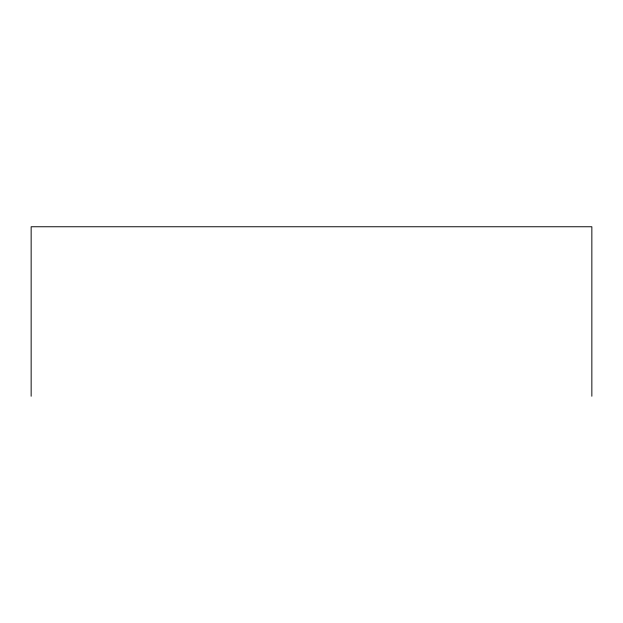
<?xml version="1.0" encoding="UTF-8"?>
<svg xmlns="http://www.w3.org/2000/svg" width="623" height="623" viewBox="0 0 623 623"><rect width="100%" height="100%" fill="white"/><g stroke="black" fill="none" stroke-linecap="round" stroke-linejoin="round"><path stroke-width="0.93" d="M591.85 396.244L591.85 226.756L31.15 226.756L31.15 396.244"/></g></svg>
